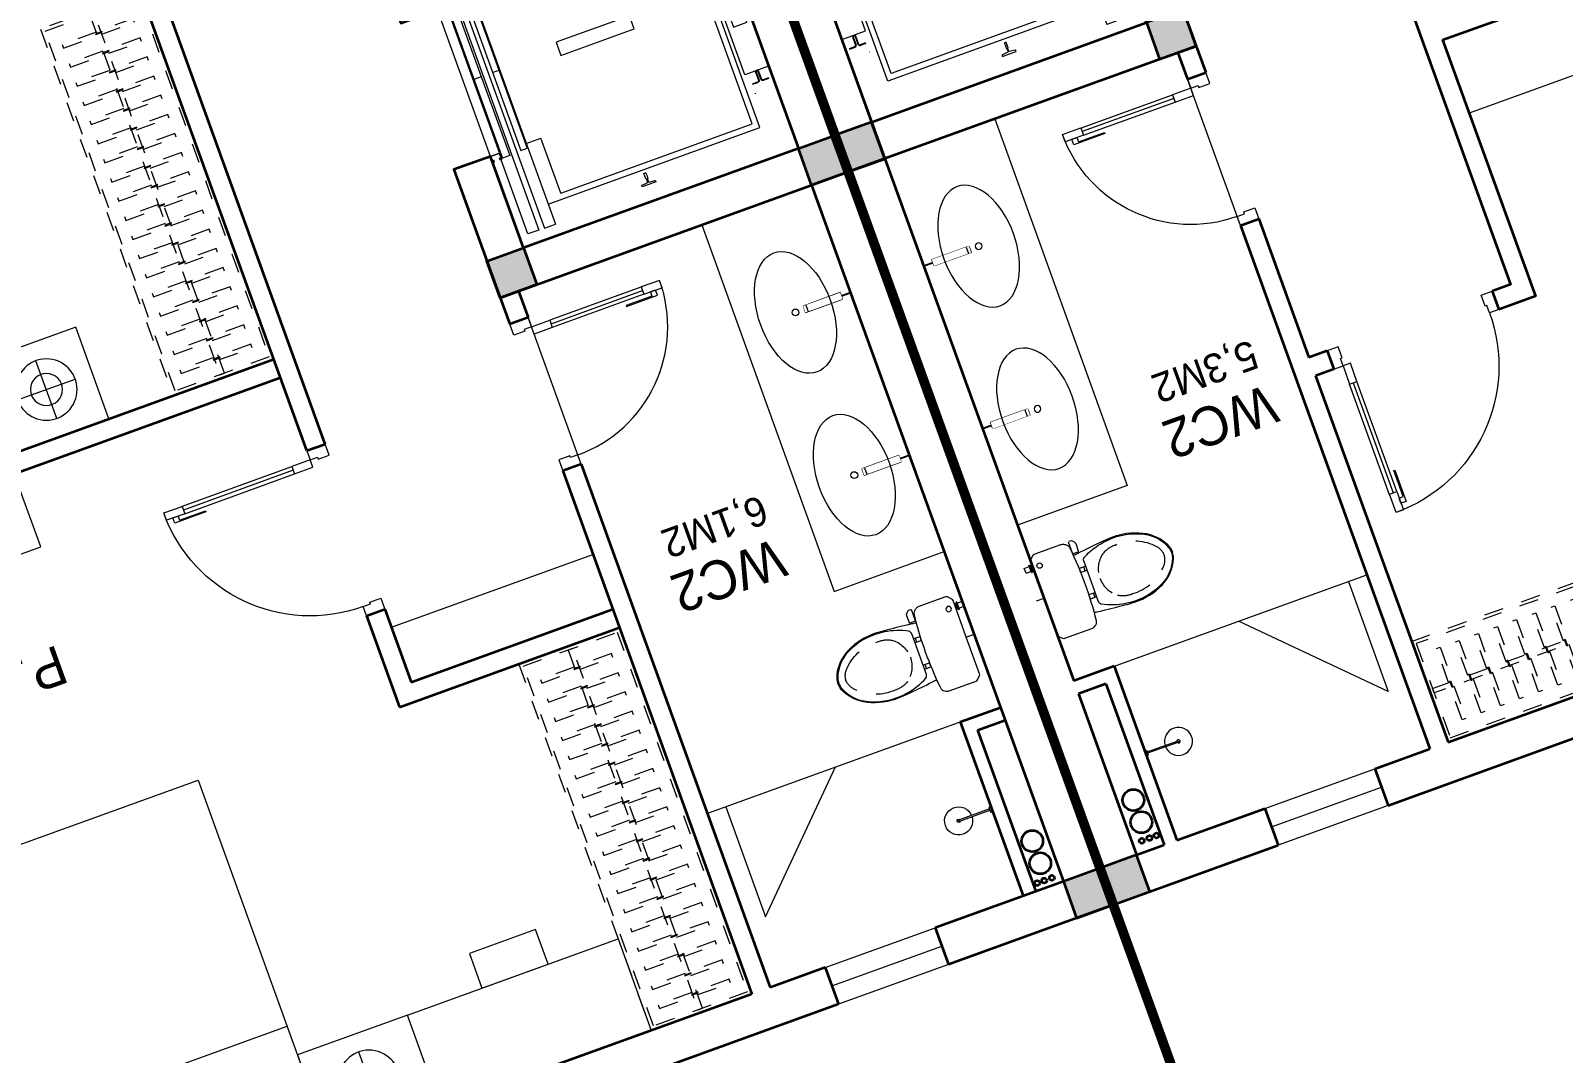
# Model space of a CAD drawing. Header units: metres. Extents: x 568332 to 569219, y 2065964 to 2066430.
# Drawn here: x 568562.08 to 568569.95, y 2066403.58 to 2066408.83 of the extents above; entities that cross this region are included whole.
import ezdxf

# ---------------------------------------------------------------- set-up
doc = ezdxf.new("R2010")
doc.units = ezdxf.units.M
for name, pattern in [('$AUDIT_BAD_LTYPE2', [0]), ('HIDDEN', [0.375, 0.25, -0.125]), ('X-5M-G-MB PHONGNGU$0$HIDDEN2', [0.1875, 0.125, -0.0625]), ('xref-thap C (mb tang 32-2)$0$HIDDEN', [0.375, 0.25, -0.125])]:
    doc.linetypes.add(name, pattern=pattern)
doc.layers.get('0').update_dxf_attribs({"linetype": 'CONTINUOUS'})
doc.layers.get('DEFPOINTS').update_dxf_attribs({"linetype": 'CONTINUOUS'})
for name, color, linetype, lineweight in [('-CONCRETE', 1, 'CONTINUOUS', 35), ('-DOOR', 137, 'CONTINUOUS', 9), ('-FURNITURE', 46, 'CONTINUOUS', 9), ('-HATCH', 8, 'CONTINUOUS', 5), ('-LINE1', 7, 'CONTINUOUS', 18), ('-LINE2', 252, 'CONTINUOUS', 9), ('-TEXT', 7, 'CONTINUOUS', 15), ('-WALL', 4, 'CONTINUOUS', 35), ('TEXT25', 2, 'CONTINUOUS', 13)]:
    doc.layers.add(name, color=color, linetype=linetype, lineweight=lineweight)
doc.layers.add('-RANH GIOI LO DAT', color=12, linetype='CONTINUOUS')
doc.styles.add('SVN_AVO_thuong', font='')
doc.styles.add('T1', font='', dxfattribs={"height": 200})
doc.styles.add('vnavanth', font='', dxfattribs={"width": 0.8})
doc.styles.get('SVN_AVO_thuong').set_extended_font_data('SVN-Avo')
doc.styles.get('T1').set_extended_font_data('VNgeometric Light')
doc.styles.get('vnavanth').set_extended_font_data('.VnAvantH')

# ---------------------------------------------------------------- blocks, each defined once
blk = doc.blocks.new('G1600')
for p, q in [((137477.1, -212827.2), (139077.1, -212827.2)), ((137227.7, -213391.7), (137227.7, -213076.9)), ((139326.5, -213391.7), (139326.5, -213076.9)), ((137385.1, -213234.3), (137070.3, -213234.3)), ((139169, -213234.3), (139483.9, -213234.3))]:
    blk.add_line(p, q)
blk.add_lwpolyline([(137477.1, -213484.2), (137477.1, -211484.2), (139077.1, -211484.2), (139077.1, -213484.2), (137477.1, -213484.2)])
for points in [[(136977.1, -213484.2), (136977.1, -212984.4), (137477.1, -212984.4), (137477.1, -213484.2)], [(139577.1, -213484.2), (139577.1, -212984.4), (139077.1, -212984.4), (139077.1, -213484.2)], [(137617.1, -213375.2), (137617.1, -212998.7), (138234.6, -212998.7), (138234.6, -213375.2)], [(138937.1, -213375.2), (138937.1, -212998.7), (138319.6, -212998.7), (138319.6, -213375.2)]]:
    blk.add_lwpolyline(points, close=True)
for centre, radius in [((137227.7, -213234.3), 157.4), ((139326.5, -213234.3), 157.4), ((137227.7, -213234.3), 82.4), ((139326.5, -213234.3), 82.4)]:
    blk.add_circle(centre, radius)
blk = doc.blocks.new('*U232')
at = {"linetype": 'X-5M-G-MB PHONGNGU$0$HIDDEN2'}
for points in [[(0, 600), (0, 0), (2181.8, 0), (2181.8, 600)], [(2161.8, 580), (2161.8, 20), (20, 20), (20, 580)], [(2161.8, 286.7), (2161.8, 313.1), (20, 313.1), (20, 286.7)], [(113.8, 319.2), (109.4, 319.2), (109.4, 280.4), (113.8, 280.4)], [(227.8, 319.2), (223.4, 319.2), (223.4, 280.4), (227.8, 280.4)], [(341.8, 319.2), (337.4, 319.2), (337.4, 280.4), (341.8, 280.4)], [(455.8, 319.2), (451.4, 319.2), (451.4, 280.4), (455.8, 280.4)], [(569.8, 319.2), (565.4, 319.2), (565.4, 280.4), (569.8, 280.4)], [(683.8, 319.2), (679.4, 319.2), (679.4, 280.4), (683.8, 280.4)], [(797.8, 319.2), (793.4, 319.2), (793.4, 280.4), (797.8, 280.4)], [(911.8, 319.2), (907.4, 319.2), (907.4, 280.4), (911.8, 280.4)], [(1025.8, 319.2), (1021.4, 319.2), (1021.4, 280.4), (1025.8, 280.4)], [(1139.8, 319.2), (1135.4, 319.2), (1135.4, 280.4), (1139.8, 280.4)], [(1253.8, 319.2), (1249.4, 319.2), (1249.4, 280.4), (1253.8, 280.4)], [(1367.8, 319.2), (1363.4, 319.2), (1363.4, 280.4), (1367.8, 280.4)], [(1481.8, 319.2), (1477.4, 319.2), (1477.4, 280.4), (1481.8, 280.4)], [(1595.8, 319.2), (1591.4, 319.2), (1591.4, 280.4), (1595.8, 280.4)], [(1709.8, 319.2), (1705.4, 319.2), (1705.4, 280.4), (1709.8, 280.4)], [(1823.8, 319.2), (1819.4, 319.2), (1819.4, 280.4), (1823.8, 280.4)], [(1937.8, 319.2), (1933.4, 319.2), (1933.4, 280.4), (1937.8, 280.4)], [(2051.8, 319.2), (2047.4, 319.2), (2047.4, 280.4), (2051.8, 280.4)]]:
    blk.add_lwpolyline(points, close=True, dxfattribs=at)
for points in [[(122.2, 313.1), (122.2, 515.2), (100.2, 515.2), (100.2, 313.1)], [(236.2, 313.1), (236.2, 515.2), (214.2, 515.2), (214.2, 313.1)], [(350.2, 313.1), (350.2, 515.2), (328.2, 515.2), (328.2, 313.1)], [(464.2, 313.1), (464.2, 515.2), (442.2, 515.2), (442.2, 313.1)], [(578.2, 313.1), (578.2, 515.2), (556.2, 515.2), (556.2, 313.1)], [(692.2, 313.1), (692.2, 515.2), (670.2, 515.2), (670.2, 313.1)], [(806.2, 313.1), (806.2, 515.2), (784.2, 515.2), (784.2, 313.1)], [(920.2, 313.1), (920.2, 515.2), (898.2, 515.2), (898.2, 313.1)], [(1034.2, 313.1), (1034.2, 515.2), (1012.2, 515.2), (1012.2, 313.1)], [(1148.2, 313.1), (1148.2, 515.2), (1126.2, 515.2), (1126.2, 313.1)], [(1262.2, 313.1), (1262.2, 515.2), (1240.2, 515.2), (1240.2, 313.1)], [(1376.2, 313.1), (1376.2, 515.2), (1354.2, 515.2), (1354.2, 313.1)], [(1490.2, 313.1), (1490.2, 515.2), (1468.2, 515.2), (1468.2, 313.1)], [(1604.2, 313.1), (1604.2, 515.2), (1582.2, 515.2), (1582.2, 313.1)], [(1718.2, 313.1), (1718.2, 515.2), (1696.2, 515.2), (1696.2, 313.1)], [(1832.2, 313.1), (1832.2, 515.2), (1810.2, 515.2), (1810.2, 313.1)], [(1946.2, 313.1), (1946.2, 515.2), (1924.2, 515.2), (1924.2, 313.1)], [(2060.2, 313.1), (2060.2, 515.2), (2038.2, 515.2), (2038.2, 313.1)], [(100.2, 286.7), (100.2, 92.1), (122.2, 92.1), (122.2, 286.7)], [(214.2, 286.7), (214.2, 92.1), (236.2, 92.1), (236.2, 286.7)], [(328.2, 286.7), (328.2, 92.1), (350.2, 92.1), (350.2, 286.7)], [(442.2, 286.7), (442.2, 92.1), (464.2, 92.1), (464.2, 286.7)], [(556.2, 286.7), (556.2, 92.1), (578.2, 92.1), (578.2, 286.7)], [(670.2, 286.7), (670.2, 92.1), (692.2, 92.1), (692.2, 286.7)], [(784.2, 286.7), (784.2, 92.1), (806.2, 92.1), (806.2, 286.7)], [(898.2, 286.7), (898.2, 92.1), (920.2, 92.1), (920.2, 286.7)], [(1012.2, 286.7), (1012.2, 92.1), (1034.2, 92.1), (1034.2, 286.7)], [(1126.2, 286.7), (1126.2, 92.1), (1148.2, 92.1), (1148.2, 286.7)], [(1240.2, 286.7), (1240.2, 92.1), (1262.2, 92.1), (1262.2, 286.7)], [(1354.2, 286.7), (1354.2, 92.1), (1376.2, 92.1), (1376.2, 286.7)], [(1468.2, 286.7), (1468.2, 92.1), (1490.2, 92.1), (1490.2, 286.7)], [(1582.2, 286.7), (1582.2, 92.1), (1604.2, 92.1), (1604.2, 286.7)], [(1696.2, 286.7), (1696.2, 92.1), (1718.2, 92.1), (1718.2, 286.7)], [(1810.2, 286.7), (1810.2, 92.1), (1832.2, 92.1), (1832.2, 286.7)], [(1924.2, 286.7), (1924.2, 92.1), (1946.2, 92.1), (1946.2, 286.7)], [(2038.2, 286.7), (2038.2, 92.1), (2060.2, 92.1), (2060.2, 286.7)]]:
    blk.add_lwpolyline(points, dxfattribs=at)
blk = doc.blocks.new('A$C8a974c9c')
for p, q in [((1750.1, 2957.4), (1750.1, 2642.6)), ((1592.7, 2800), (1907.5, 2800)), ((1343, 2500), (1343, 700)), ((1750.1, 242.6), (1750.1, 557.4)), ((1592.7, 400), (1907.5, 400))]:
    blk.add_line(p, q)
for points in [[(2000, 3100), (1500.2, 3100), (1500.2, 2500), (2000, 2500)], [(1891, 2360), (1514.5, 2360), (1514.5, 1642.5), (1891, 1642.5)], [(1891, 840), (1514.5, 840), (1514.5, 1557.5), (1891, 1557.5)], [(2000, 100), (1500.2, 100), (1500.2, 700), (2000, 700)]]:
    blk.add_lwpolyline(points, close=True)
blk.add_lwpolyline([(2000, 2500), (0, 2500), (0, 700), (2000, 700), (2000, 2500)])
for centre, radius in [((1750.1, 2800), 157.4), ((1750.1, 2800), 82.4), ((1750.1, 400), 157.4), ((1750.1, 400), 82.4)]:
    blk.add_circle(centre, radius)
blk = doc.blocks.new('A$C18091ED7')
for p, q in [((0, -42.1), (0, 0)), ((146.1, -26.6), (179.2, -26.6)), ((146.1, -26.6), (146.1, -30.2)), ((146.1, -30.2), (165.8, -30.2)), ((153.1, -36.8), (146.1, -30.2)), ((152.3, 0), (152.3, -26.6)), ((152.3, 0), (179.2, 0)), ((153.1, -36.8), (165.8, -36.8)), ((153.1, -39.7), (153.1, -36.8)), ((153.1, -39.7), (178.4, -39.7)), ((153.1, -39.7), (178.4, -39.7)), ((153.1, -39.7), (153.1, -42.1)), ((185.4, -30.2), (165.8, -30.2)), ((178.4, -36.8), (165.8, -36.8)), ((185.4, -30.2), (178.4, -36.8)), ((178.4, -36.8), (178.4, -39.7)), ((178.4, -39.7), (178.4, -42.1)), ((179.2, 0), (179.2, -26.6)), ((179.2, -26.6), (185.4, -26.6)), ((185.4, -26.6), (185.4, -30.2)), ((-83.3, -267.4), (-83.3, -300)), ((-83.3, -278.5), (-83.3, -287.6)), ((-60.9, -290), (-83.3, -290)), ((-62.9, -265.4), (-81.3, -265.4)), ((-60.9, -267.4), (-60.9, -300)), ((60.9, -267.4), (60.9, -300)), ((60.9, -290), (83.3, -290)), ((62.9, -265.4), (81.3, -265.4)), ((83.3, -267.4), (83.3, -300)), ((83.3, -278.5), (83.3, -287.6)), ((165.4, -262), (165.4, -289.7)), ((167.9, -259.5), (228.1, -259.5)), ((167.9, -292.2), (206.7, -292.2)), ((230.6, -274.3), (230.6, -262))]:
    blk.add_line(p, q)
for points in [[(230, -218.5, -0.137407), (225.5, -234.6), (221.8, -240.7, -0.236081), (198.3, -255.5, -0.051961), (-198.3, -255.5, -0.236081), (-221.8, -240.7), (-225.5, -234.6, -0.137407), (-230, -218.5), (-230, -72, -0.198912), (-226.4, -63.2), (-208.9, -45.8, -0.198912), (-200.1, -42.1), (0, -42.1), (200.1, -42.1, -0.198912), (208.9, -45.8), (226.4, -63.2, -0.198912), (230, -72)], [(144.1, -619, -0.212405), (26.3, -734.5, -0.027685), (-0.6, -738.6, -0.022279), (-26.3, -734.5, -0.212405), (-144.1, -619, -0.142796), (-167.2, -428, -0.093005), (-127.9, -309.1, -0.256439), (-111.2, -300), (0, -300), (111.2, -300, -0.256439), (127.9, -309.1, -0.093005), (167.2, -428, -0.142796)]]:
    blk.add_lwpolyline(points, format="xyb", close=True)
at = {"linetype": 'xref-thap C (mb tang 32-2)$0$HIDDEN', "ltscale": 100}
blk.add_lwpolyline([(61, -669, -0.199031), (0, -698.8, -0.199031), (-61, -669, -0.218924), (-131.9, -478.3, -0.153791), (-112.5, -404, -0.236701), (0, -347.6, -0.236701), (112.5, -404, -0.153791), (131.9, -478.3, -0.218924)], format="xyb", close=True, dxfattribs=at)
blk.add_circle((165.8, -78.4), 13.9)
for centre, radius, start, end in [((-81.3, -267.4), 1.98, 90, 180), ((-62.9, -267.4), 1.98, 0, 90), ((62.9, -267.4), 1.98, 90, 180), ((81.3, -267.4), 1.98, 0, 90), ((167.9, -262), 2.47, 90, 180), ((167.9, -289.7), 2.47, 180, 270), ((206.7, -276.7), 15.5, 270, 306.46585), ((168.4, -224.8), 80.1, 306.46585, 320.31229), ((228.1, -274.3), 2.47, 320.31229, 0)]:
    blk.add_arc(centre, radius, start, end)
for points in [[(-155.6, -259.5), (-156.6, -267.3), (-164.3, -328.4), (-169.2, -385.1), (-183.7, -527.8), (-135.6, -679.1), (-50.3, -735.2), (-19.7, -741.1), (0, -743.7)], [(155.6, -259.5), (156.6, -267.3), (164.3, -328.4), (169.2, -385.1), (183.7, -527.8), (135.6, -679.1), (50.3, -735.2), (19.7, -741.1), (0, -743.7)]]:
    blk.add_open_spline(points, degree=3, knots=[130.613938, 130.613938, 130.613938, 130.613938, 152.852109, 311.129351, 417.703951, 561.383393, 697.692632, 710.812262, 710.812262, 710.812262, 710.812262])
blk = doc.blocks.new('shower')
for points in [[(180919.3, -32316.5), (180912.3, -32316.5), (180912.3, -32146.6), (180919.3, -32146.6)], [(180929.4, -32326.6), (180902.3, -32326.6), (180902.3, -32316.5), (180929.4, -32316.5)]]:
    blk.add_lwpolyline(points, close=True)
for radius, start, end in [(72, 272.79067, 267.20933), (8.35, 294.83554, 245.16446)]:
    blk.add_arc((180915.8, -32146.6), radius, start, end)
blk = doc.blocks.new('*U168')
at = {"linetype": 'X-5M-G-MB PHONGNGU$0$HIDDEN2'}
for points in [[(0, 600), (0, 0), (2181.8, 0), (2181.8, 600)], [(2161.8, 580), (2161.8, 20), (20, 20), (20, 580)], [(2161.8, 286.7), (2161.8, 313.1), (20, 313.1), (20, 286.7)], [(113.8, 319.2), (109.4, 319.2), (109.4, 280.4), (113.8, 280.4)], [(227.8, 319.2), (223.4, 319.2), (223.4, 280.4), (227.8, 280.4)], [(341.8, 319.2), (337.4, 319.2), (337.4, 280.4), (341.8, 280.4)], [(455.8, 319.2), (451.4, 319.2), (451.4, 280.4), (455.8, 280.4)], [(569.8, 319.2), (565.4, 319.2), (565.4, 280.4), (569.8, 280.4)], [(683.8, 319.2), (679.4, 319.2), (679.4, 280.4), (683.8, 280.4)], [(797.8, 319.2), (793.4, 319.2), (793.4, 280.4), (797.8, 280.4)], [(911.8, 319.2), (907.4, 319.2), (907.4, 280.4), (911.8, 280.4)], [(1025.8, 319.2), (1021.4, 319.2), (1021.4, 280.4), (1025.8, 280.4)], [(1139.8, 319.2), (1135.4, 319.2), (1135.4, 280.4), (1139.8, 280.4)], [(1253.8, 319.2), (1249.4, 319.2), (1249.4, 280.4), (1253.8, 280.4)], [(1367.8, 319.2), (1363.4, 319.2), (1363.4, 280.4), (1367.8, 280.4)], [(1481.8, 319.2), (1477.4, 319.2), (1477.4, 280.4), (1481.8, 280.4)], [(1595.8, 319.2), (1591.4, 319.2), (1591.4, 280.4), (1595.8, 280.4)], [(1709.8, 319.2), (1705.4, 319.2), (1705.4, 280.4), (1709.8, 280.4)], [(1823.8, 319.2), (1819.4, 319.2), (1819.4, 280.4), (1823.8, 280.4)], [(1937.8, 319.2), (1933.4, 319.2), (1933.4, 280.4), (1937.8, 280.4)], [(2051.8, 319.2), (2047.4, 319.2), (2047.4, 280.4), (2051.8, 280.4)]]:
    blk.add_lwpolyline(points, close=True, dxfattribs=at)
for points in [[(122.2, 313.1), (122.2, 515.2), (100.2, 515.2), (100.2, 313.1)], [(236.2, 313.1), (236.2, 515.2), (214.2, 515.2), (214.2, 313.1)], [(350.2, 313.1), (350.2, 515.2), (328.2, 515.2), (328.2, 313.1)], [(464.2, 313.1), (464.2, 515.2), (442.2, 515.2), (442.2, 313.1)], [(578.2, 313.1), (578.2, 515.2), (556.2, 515.2), (556.2, 313.1)], [(692.2, 313.1), (692.2, 515.2), (670.2, 515.2), (670.2, 313.1)], [(806.2, 313.1), (806.2, 515.2), (784.2, 515.2), (784.2, 313.1)], [(920.2, 313.1), (920.2, 515.2), (898.2, 515.2), (898.2, 313.1)], [(1034.2, 313.1), (1034.2, 515.2), (1012.2, 515.2), (1012.2, 313.1)], [(1148.2, 313.1), (1148.2, 515.2), (1126.2, 515.2), (1126.2, 313.1)], [(1262.2, 313.1), (1262.2, 515.2), (1240.2, 515.2), (1240.2, 313.1)], [(1376.2, 313.1), (1376.2, 515.2), (1354.2, 515.2), (1354.2, 313.1)], [(1490.2, 313.1), (1490.2, 515.2), (1468.2, 515.2), (1468.2, 313.1)], [(1604.2, 313.1), (1604.2, 515.2), (1582.2, 515.2), (1582.2, 313.1)], [(1718.2, 313.1), (1718.2, 515.2), (1696.2, 515.2), (1696.2, 313.1)], [(1832.2, 313.1), (1832.2, 515.2), (1810.2, 515.2), (1810.2, 313.1)], [(1946.2, 313.1), (1946.2, 515.2), (1924.2, 515.2), (1924.2, 313.1)], [(2060.2, 313.1), (2060.2, 515.2), (2038.2, 515.2), (2038.2, 313.1)], [(100.2, 286.7), (100.2, 92.1), (122.2, 92.1), (122.2, 286.7)], [(214.2, 286.7), (214.2, 92.1), (236.2, 92.1), (236.2, 286.7)], [(328.2, 286.7), (328.2, 92.1), (350.2, 92.1), (350.2, 286.7)], [(442.2, 286.7), (442.2, 92.1), (464.2, 92.1), (464.2, 286.7)], [(556.2, 286.7), (556.2, 92.1), (578.2, 92.1), (578.2, 286.7)], [(670.2, 286.7), (670.2, 92.1), (692.2, 92.1), (692.2, 286.7)], [(784.2, 286.7), (784.2, 92.1), (806.2, 92.1), (806.2, 286.7)], [(898.2, 286.7), (898.2, 92.1), (920.2, 92.1), (920.2, 286.7)], [(1012.2, 286.7), (1012.2, 92.1), (1034.2, 92.1), (1034.2, 286.7)], [(1126.2, 286.7), (1126.2, 92.1), (1148.2, 92.1), (1148.2, 286.7)], [(1240.2, 286.7), (1240.2, 92.1), (1262.2, 92.1), (1262.2, 286.7)], [(1354.2, 286.7), (1354.2, 92.1), (1376.2, 92.1), (1376.2, 286.7)], [(1468.2, 286.7), (1468.2, 92.1), (1490.2, 92.1), (1490.2, 286.7)], [(1582.2, 286.7), (1582.2, 92.1), (1604.2, 92.1), (1604.2, 286.7)], [(1696.2, 286.7), (1696.2, 92.1), (1718.2, 92.1), (1718.2, 286.7)], [(1810.2, 286.7), (1810.2, 92.1), (1832.2, 92.1), (1832.2, 286.7)], [(1924.2, 286.7), (1924.2, 92.1), (1946.2, 92.1), (1946.2, 286.7)], [(2038.2, 286.7), (2038.2, 92.1), (2060.2, 92.1), (2060.2, 286.7)]]:
    blk.add_lwpolyline(points, dxfattribs=at)
blk = doc.blocks.new('Sink_Cicle')
blk.add_lwpolyline([(17.5, -50), (-17.5, -50), (-17.5, -252.3), (17.5, -252.3)], close=True)
blk.add_circle((0, -300), 17.5)
at = {"layer": 'DEFPOINTS'}
blk.add_line((0, -100), (0, 0), dxfattribs=at)
blk.add_wipeout([(17.5, -50), (-17.5, -50), (-17.5, -252.3), (17.5, -252.3)])
at = {"layer": '-FURNITURE', "linetype": 'Continuous'}
blk.add_ellipse((0, -300), major_axis=(-325, 0), ratio=0.584615, dxfattribs=at)
blk.add_line((-17.5, -237.3), (17.5, -237.3))
blk = doc.blocks.new('X-5M-DH-2-CORE$0$A$C75E80C28')
at = {"layer": '-LINE2', "linetype": 'Continuous', "ltscale": 2}
for p, q in [((-510, -21.5), (-510, -50.6)), ((-506.8, -21.5), (-510, -21.5)), ((-506.8, -21.5), (-506.8, -50.6)), ((-456.2, -56.8), (-500.6, -56.8)), ((-456.2, -60), (-500.6, -60)), ((-456.2, -70), (-500.6, -70)), ((-456.2, -73.2), (-500.6, -73.2)), ((-453.2, -63), (-453.2, -67)), ((-450, -63), (-450, -67)), ((450, -63), (450, -67)), ((453.2, -63), (453.2, -67)), ((456.2, -56.8), (500.6, -56.8)), ((456.2, -60), (500.6, -60)), ((456.2, -70), (500.6, -70)), ((456.2, -73.2), (500.6, -73.2)), ((506.8, -21.5), (510, -21.5)), ((506.8, -21.5), (506.8, -50.6)), ((510, -21.5), (510, -50.6)), ((-731, -149), (731, -149)), ((-731, -1305), (-731, -149)), ((-556.8, -112.5), (-560, -112.5)), ((-510, -108.5), (-510, -79.4)), ((-506.8, -108.5), (-506.8, -79.4)), ((456.8, -112.5), (460, -112.5)), ((506.8, -108.5), (506.8, -79.4)), ((510, -108.5), (510, -79.4)), ((731, -1305), (731, -149)), ((-700, -179), (700, -179)), ((-700, -1225), (-700, -179)), ((700, -1225), (700, -179)), ((-700, -1225), (-400, -1225)), ((-400, -1305), (-400, -1225)), ((700, -1225), (400, -1225)), ((400, -1305), (400, -1225)), ((840, -1305), (-840, -1305)), ((-840, -1365), (-840, -1305)), ((425, -1309), (-425, -1309)), ((-425, -1343), (-425, -1309)), ((0, -1309), (0, -1343)), ((425, -1343), (425, -1309)), ((840, -1365), (840, -1305)), ((840, -1365), (-840, -1365)), ((840, -1395), (-840, -1395)), ((-840, -1395), (-840, -1455)), ((430, -1406), (-430, -1406)), ((-430, -1406), (-430, -1446)), ((425, -1343), (-425, -1343)), ((0, -1406), (0, -1446)), ((430, -1406), (430, -1446)), ((840, -1395), (840, -1455)), ((-840, -1455), (-435, -1455)), ((-435, -1450), (-435, -1460)), ((-435, -1450), (-400, -1450)), ((-435, -1460), (-425, -1460)), ((-435, -1490), (-435, -1500)), ((-435, -1490), (-425, -1490)), ((-433.4, -1451.6), (-433.4, -1458.4)), ((-433.4, -1451.6), (-401.6, -1451.6)), ((-433.4, -1458.4), (-425, -1458.4)), ((-433.4, -1491.6), (-433.4, -1498.4)), ((-433.4, -1491.6), (-425, -1491.6)), ((430, -1446), (-430, -1446)), ((-425, -1458.4), (-425, -1460)), ((-425, -1490), (-425, -1491.6)), ((-401.6, -1451.6), (-401.6, -1498.4)), ((400, -1450), (-400, -1450)), ((-400, -1450), (-400, -1500)), ((400, -1450), (400, -1500)), ((435, -1450), (400, -1450)), ((401.6, -1451.6), (401.6, -1498.4)), ((433.4, -1451.6), (401.6, -1451.6)), ((433.4, -1458.4), (425, -1458.4)), ((425, -1458.4), (425, -1460)), ((435, -1460), (425, -1460)), ((425, -1490), (425, -1491.6)), ((435, -1490), (425, -1490)), ((433.4, -1491.6), (425, -1491.6)), ((433.4, -1451.6), (433.4, -1458.4)), ((433.4, -1491.6), (433.4, -1498.4)), ((435, -1450), (435, -1460)), ((840, -1455), (435, -1455)), ((435, -1490), (435, -1500)), ((-435, -1500), (-400, -1500)), ((-433.4, -1498.4), (-401.6, -1498.4)), ((435, -1500), (400, -1500)), ((433.4, -1498.4), (401.6, -1498.4))]:
    blk.add_line(p, q, dxfattribs=at)
for points in [[(-450, 0), (-450, -130), (450, -130), (450, 0)], [(-200, -29), (200, -29), (200, -101), (-200, -101)], [(-36, -584), (36, -584), (36, -984), (-36, -984)]]:
    blk.add_lwpolyline(points, close=True, dxfattribs=at)
for points in [[(-780, -789), (-751, -789, 0.414214), (-750, -788), (-750, -784), (-750, -780, 0.414214), (-751, -779), (-780, -779, -0.256978), (-784.1, -781.9), (-797.9, -781.9, -0.414214), (-800.9, -778.9), (-804, -749.5, 0.414214), (-807, -746.5), (-812, -746.5), (-812, -784), (-812, -821.5), (-807, -821.5, 0.414214), (-804, -818.5), (-800.9, -789.1, -0.414214), (-797.9, -786.1), (-784.1, -786.1, -0.256978), (-780, -789)], [(780, -789), (751, -789, -0.414214), (750, -788), (750, -784), (750, -780, -0.414214), (751, -779), (780, -779, 0.256978), (784.1, -781.9), (797.9, -781.9, 0.414214), (800.9, -778.9), (804, -749.5, -0.414214), (807, -746.5), (812, -746.5), (812, -784), (812, -821.5), (807, -821.5, -0.414214), (804, -818.5), (800.9, -789.1, 0.414214), (797.9, -786.1), (784.1, -786.1, 0.256978), (780, -789)]]:
    blk.add_lwpolyline(points, format="xyb", dxfattribs=at)
for centre, radius, start, end in [((-500.6, -50.6), 9.4, 180, 270), ((-500.6, -79.4), 9.4, 90, 180), ((-500.6, -50.6), 6.2, 180, 270), ((-500.6, -79.4), 6.2, 90, 180), ((-456.2, -63), 6.2, 0, 90), ((-456.2, -63), 3, 0, 90), ((-456.2, -67), 6.2, 270, 0), ((-456.2, -67), 3, 270, 0), ((456.2, -63), 6.2, 90, 180), ((456.2, -67), 6.2, 180, 270), ((456.2, -63), 3, 90, 180), ((456.2, -67), 3, 180, 270), ((500.6, -50.6), 6.2, 270, 0), ((500.6, -50.6), 9.4, 270, 0), ((500.6, -79.4), 9.4, 0, 90), ((500.6, -79.4), 6.2, 0, 90)]:
    blk.add_arc(centre, radius, start, end, dxfattribs=at)
blk = doc.blocks.new('A$C5C575821')
at = {"layer": '-CONCRETE'}
h = blk.add_hatch(color=256, dxfattribs=at)
h.dxf.hatch_style = 1
h.paths.add_polyline_path([(0, 200), (0, 0), (200, 0), (200, 200)])
blk.add_lwpolyline([(0, 0), (200, 0), (200, 200), (0, 200)], close=True, dxfattribs=at)
blk = doc.blocks.new('A$C3F71457E')
at = {"layer": '-CONCRETE'}
blk.add_lwpolyline([(0, -100), (0, 400), (-1500, 400), (-1500, -1400), (0, -1400), (0, -900), (200, -900), (200, -1600), (-1700, -1600), (-1700, 600), (200, 600), (200, -100), (0, -100)], dxfattribs=at)
at = {"layer": '-LINE1'}
blk.add_line((0, -900), (0, -100), dxfattribs=at)
at = {"layer": '-WALL'}
for p in [(-1700, 400), (0, 400), (-1700, -1600), (0, -1600)]:
    blk.add_blockref('A$C5C575821', p, dxfattribs=at)
at = {"color": 2, "rotation": 90}
blk.add_blockref('X-5M-DH-2-CORE$0$A$C75E80C28', (-1500, -500), dxfattribs=at)
blk = doc.blocks.new('*U18')
at = {"linetype": '$AUDIT_BAD_LTYPE2'}
for p, q in [((70, 100), (70, 600)), ((90, 600), (90, 100))]:
    blk.add_line(p, q, dxfattribs=at)
for points in [[(50, 600), (90, 600), (90, 700), (50, 700), (50, 600)], [(50, 602.9), (50, 100)], [(50, 100), (90, 100), (90, 0), (50, 0), (50, 100)]]:
    blk.add_lwpolyline(points)
for points in [[(118.3, 494.5), (118.3, 664.1), (90, 664.1), (90, 635.9), (112.6, 635.9), (112.6, 494.5)], [(0, 0), (50, 0), (50, -40), (60, -40), (60, -100), (0, -100)], [(800, 0), (750, 0), (750, -40), (740, -40), (740, -100), (800, -100)]]:
    blk.add_lwpolyline(points, close=True)
at = {"linetype": '$AUDIT_BAD_LTYPE2', "ltscale": 0.3}
blk.add_arc((50, 0), 700, 0, 90, dxfattribs=at)
blk = doc.blocks.new('*U149')
at = {"linetype": '$AUDIT_BAD_LTYPE2'}
for p, q in [((70, 100), (70, 700)), ((90, 700), (90, 100))]:
    blk.add_line(p, q, dxfattribs=at)
for points in [[(50, 700), (90, 700), (90, 800), (50, 800), (50, 700)], [(50, 702.9), (50, 100)], [(50, 100), (90, 100), (90, 0), (50, 0), (50, 100)]]:
    blk.add_lwpolyline(points)
for points in [[(118.3, 594.5), (118.3, 764.1), (90, 764.1), (90, 735.9), (112.6, 735.9), (112.6, 594.5)], [(0, 0), (50, 0), (50, -40), (60, -40), (60, -100), (0, -100)], [(900, 0), (850, 0), (850, -40), (840, -40), (840, -100), (900, -100)]]:
    blk.add_lwpolyline(points, close=True)
at = {"linetype": '$AUDIT_BAD_LTYPE2', "ltscale": 0.3}
blk.add_arc((50, 0), 800, 0, 90, dxfattribs=at)
blk = doc.blocks.new('M13-T3')
at = {"layer": '-CONCRETE'}
for centre, radius in [((194199, -553360.8, 0), 13), ((194240.7, -553360.8, 0), 13), ((194279, -553360.8, 0), 13), ((194229.8, -553451.3, 0), 55), ((194229.8, -553572.2, 0), 55)]:
    blk.add_circle(centre, radius, dxfattribs=at)
at = {"layer": '-DOOR'}
blk.add_lwpolyline([(194849.9, -553123.4), (195449.9, -553123.4), (195449.9, -553323.4), (194849.9, -553323.4)], close=True, dxfattribs=at)
blk.add_lwpolyline([(195449.9, -553223.4), (194849.9, -553223.4)], dxfattribs=at)
at = {"layer": '-FURNITURE'}
for p, q in [((194149.9, -554273.4), (195749.9, -554273.4)), ((196949.9, -555723.4), (195849.9, -555723.4))]:
    blk.add_line(p, q, dxfattribs=at)
for points in [[(196399.9, -553323.4), (197549.9, -553323.4), (197549.9, -553823.2), (196399.9, -553823.2)], [(197143.1, -553823.2), (196782.5, -553823.2), (196782.5, -554013.4), (197143.1, -554013.4)], [(194749.9, -555123.4), (194149.9, -555123.4), (194149.9, -557123.4), (194749.9, -557123.4)], [(200103.1, -556723.4), (198503.1, -556723.4), (198503.1, -557123.4), (200103.1, -557123.4)]]:
    blk.add_lwpolyline(points, close=True, dxfattribs=at)
blk.add_lwpolyline([(195649.9, -554273.4), (195649.9, -553673.4), (195049.9, -554273.4)], dxfattribs=at)
at = {"layer": '-HATCH'}
blk.add_line((195749.9, -556179.6), (195749.9, -556979.6), dxfattribs=at)
at = {"layer": '-RANH GIOI LO DAT', "linetype": 'HIDDEN', "ltscale": 10, "const_width": 50}
blk.add_lwpolyline([(193949.9, -571133.4), (199964.8, -571598.8), (204949.9, -566984.6), (204949.9, -549655.9), (193949.9, -549655.9)], close=True, dxfattribs=at)
at = {"layer": '-WALL'}
for p, q in [((193949.9, -568123.4), (193949.9, -553123.4)), ((193949.9, -553123.4), (194849.9, -553123.4)), ((194849.9, -553323.4), (194849.9, -553123.4)), ((195449.9, -553123.4), (197249.9, -553123.4)), ((195449.9, -553323.4), (195449.9, -553123.4)), ((194149.9, -553323.4), (194849.9, -553323.4)), ((194299.9, -554203.4), (194299.9, -553323.4)), ((194369.9, -554273.4), (194369.9, -553323.4)), ((195449.9, -553323.4), (195749.9, -553323.4)), ((195749.9, -556179.6), (195749.9, -553323.4)), ((195849.9, -553323.4), (197249.9, -553323.4)), ((195849.9, -556179.6), (195849.9, -553323.4)), ((194299.9, -554203.4), (194149.9, -554203.4)), ((194369.9, -554273.4), (194149.9, -554273.4)), ((197049.9, -555323.4), (195849.9, -555323.4)), ((197049.9, -555822.5), (197049.9, -555323.4)), ((196949.9, -555423.4), (195849.9, -555423.4)), ((196949.9, -555822.5), (196949.9, -555423.4)), ((197049.9, -555822.5), (196949.9, -555822.5)), ((195749.9, -556179.6), (195849.9, -556179.6)), ((196949.9, -556723.4), (196949.9, -560279.5)), ((197049.9, -556723.4), (196949.9, -556723.4)), ((197049.9, -556723.4), (197049.9, -560279.5)), ((195749.9, -557123.4), (195749.9, -556979.6)), ((195749.9, -556979.6), (195849.9, -556979.6)), ((195849.9, -557123.4), (195849.9, -556979.6)), ((200749.9, -557123.4), (197049.9, -557123.4)), ((200749.9, -557223.4), (197049.9, -557223.4))]:
    blk.add_line(p, q, dxfattribs=at)
at = {"layer": '-DOOR', "xscale": -1, "rotation": 270}
blk.add_blockref('*U149', (197049.9, -556722.5), dxfattribs=at)
at = {"layer": '-DOOR', "rotation": 90.00000000000001}
blk.add_blockref('*U18', (195749.9, -556979.6), dxfattribs=at)
at = {"layer": '-FURNITURE', "extrusion": (0, 0, -1), "xscale": -0.916666666665974, "yscale": 0.916666666665974, "zscale": -0.916666666665974, "rotation": 90}
for name, p in [('*U168', (-195849.9, -553323.4)), ('*U232', (-197049.9, -557223.4))]:
    blk.add_blockref(name, p, dxfattribs=at)
at = {"layer": '-FURNITURE', "xscale": -1}
for name, p, rotation in [('A$C8a974c9c', (197449.9, -555323.4), 270), ('shower', (226662.9, -734720.2), 269.9893314882561), ('A$C18091ED7', (194149.9, -554672.4), 90), ('G1600', (60972.9, -770707.6), 180)]:
    blk.add_blockref(name, p, dxfattribs=dict(at, rotation=rotation))
at = {"layer": '-WALL'}
blk.add_blockref('A$C5C575821', (193949.9, -553323.4), dxfattribs=at)
at = {"layer": '-WALL', "xscale": -1, "rotation": 180}
blk.add_blockref('A$C3F71457E', (195649.9, -558723.4), dxfattribs=at)
at = {"layer": '-TEXT', "color": 2, "style": 'vnavanth'}
for s, p in [('wc2', (194935.9, -555482.6)), ('p.ngñ 2', (198591.4, -556222.6))]:
    blk.add_text(s, height=199.96, dxfattribs=at).set_placement(p)
at = {"layer": 'TEXT25', "style": 'T1'}
blk.add_text('6,1M2', height=150, rotation=0, dxfattribs=at).set_placement((194935.1, -555718.6))
at = {"layer": '-FURNITURE', "rotation": 89.99999999999999}
for p in [(194149.9, -555649.4), (194149.9, -556537.5)]:
    blk.add_blockref('Sink_Cicle', p, dxfattribs=at)
at = {"layer": '-WALL'}
blk.add_line((194149.9, -557123.4), (194149.9, -553323.4), dxfattribs=at)
blk = doc.blocks.new('*U237')
at = {"linetype": 'X-5M-G-MB PHONGNGU$0$HIDDEN2'}
for points in [[(0, 600), (0, 0), (2290.9, 0), (2290.9, 600)], [(2270.9, 580), (2270.9, 20), (20, 20), (20, 580)], [(2270.9, 286.7), (2270.9, 313.1), (20, 313.1), (20, 286.7)], [(113.8, 319.2), (109.4, 319.2), (109.4, 280.4), (113.8, 280.4)], [(227.8, 319.2), (223.4, 319.2), (223.4, 280.4), (227.8, 280.4)], [(341.8, 319.2), (337.4, 319.2), (337.4, 280.4), (341.8, 280.4)], [(455.8, 319.2), (451.4, 319.2), (451.4, 280.4), (455.8, 280.4)], [(569.8, 319.2), (565.4, 319.2), (565.4, 280.4), (569.8, 280.4)], [(683.8, 319.2), (679.4, 319.2), (679.4, 280.4), (683.8, 280.4)], [(797.8, 319.2), (793.4, 319.2), (793.4, 280.4), (797.8, 280.4)], [(911.8, 319.2), (907.4, 319.2), (907.4, 280.4), (911.8, 280.4)], [(1025.8, 319.2), (1021.4, 319.2), (1021.4, 280.4), (1025.8, 280.4)], [(1139.8, 319.2), (1135.4, 319.2), (1135.4, 280.4), (1139.8, 280.4)], [(1253.8, 319.2), (1249.4, 319.2), (1249.4, 280.4), (1253.8, 280.4)], [(1367.8, 319.2), (1363.4, 319.2), (1363.4, 280.4), (1367.8, 280.4)], [(1481.8, 319.2), (1477.4, 319.2), (1477.4, 280.4), (1481.8, 280.4)], [(1595.8, 319.2), (1591.4, 319.2), (1591.4, 280.4), (1595.8, 280.4)], [(1709.8, 319.2), (1705.4, 319.2), (1705.4, 280.4), (1709.8, 280.4)], [(1823.8, 319.2), (1819.4, 319.2), (1819.4, 280.4), (1823.8, 280.4)], [(1937.8, 319.2), (1933.4, 319.2), (1933.4, 280.4), (1937.8, 280.4)], [(2051.8, 319.2), (2047.4, 319.2), (2047.4, 280.4), (2051.8, 280.4)], [(2165.8, 319.2), (2161.4, 319.2), (2161.4, 280.4), (2165.8, 280.4)]]:
    blk.add_lwpolyline(points, close=True, dxfattribs=at)
for points in [[(122.2, 313.1), (122.2, 515.2), (100.2, 515.2), (100.2, 313.1)], [(236.2, 313.1), (236.2, 515.2), (214.2, 515.2), (214.2, 313.1)], [(350.2, 313.1), (350.2, 515.2), (328.2, 515.2), (328.2, 313.1)], [(464.2, 313.1), (464.2, 515.2), (442.2, 515.2), (442.2, 313.1)], [(578.2, 313.1), (578.2, 515.2), (556.2, 515.2), (556.2, 313.1)], [(692.2, 313.1), (692.2, 515.2), (670.2, 515.2), (670.2, 313.1)], [(806.2, 313.1), (806.2, 515.2), (784.2, 515.2), (784.2, 313.1)], [(920.2, 313.1), (920.2, 515.2), (898.2, 515.2), (898.2, 313.1)], [(1034.2, 313.1), (1034.2, 515.2), (1012.2, 515.2), (1012.2, 313.1)], [(1148.2, 313.1), (1148.2, 515.2), (1126.2, 515.2), (1126.2, 313.1)], [(1262.2, 313.1), (1262.2, 515.2), (1240.2, 515.2), (1240.2, 313.1)], [(1376.2, 313.1), (1376.2, 515.2), (1354.2, 515.2), (1354.2, 313.1)], [(1490.2, 313.1), (1490.2, 515.2), (1468.2, 515.2), (1468.2, 313.1)], [(1604.2, 313.1), (1604.2, 515.2), (1582.2, 515.2), (1582.2, 313.1)], [(1718.2, 313.1), (1718.2, 515.2), (1696.2, 515.2), (1696.2, 313.1)], [(1832.2, 313.1), (1832.2, 515.2), (1810.2, 515.2), (1810.2, 313.1)], [(1946.2, 313.1), (1946.2, 515.2), (1924.2, 515.2), (1924.2, 313.1)], [(2060.2, 313.1), (2060.2, 515.2), (2038.2, 515.2), (2038.2, 313.1)], [(2174.2, 313.1), (2174.2, 515.2), (2152.2, 515.2), (2152.2, 313.1)], [(100.2, 286.7), (100.2, 92.1), (122.2, 92.1), (122.2, 286.7)], [(214.2, 286.7), (214.2, 92.1), (236.2, 92.1), (236.2, 286.7)], [(328.2, 286.7), (328.2, 92.1), (350.2, 92.1), (350.2, 286.7)], [(442.2, 286.7), (442.2, 92.1), (464.2, 92.1), (464.2, 286.7)], [(556.2, 286.7), (556.2, 92.1), (578.2, 92.1), (578.2, 286.7)], [(670.2, 286.7), (670.2, 92.1), (692.2, 92.1), (692.2, 286.7)], [(784.2, 286.7), (784.2, 92.1), (806.2, 92.1), (806.2, 286.7)], [(898.2, 286.7), (898.2, 92.1), (920.2, 92.1), (920.2, 286.7)], [(1012.2, 286.7), (1012.2, 92.1), (1034.2, 92.1), (1034.2, 286.7)], [(1126.2, 286.7), (1126.2, 92.1), (1148.2, 92.1), (1148.2, 286.7)], [(1240.2, 286.7), (1240.2, 92.1), (1262.2, 92.1), (1262.2, 286.7)], [(1354.2, 286.7), (1354.2, 92.1), (1376.2, 92.1), (1376.2, 286.7)], [(1468.2, 286.7), (1468.2, 92.1), (1490.2, 92.1), (1490.2, 286.7)], [(1582.2, 286.7), (1582.2, 92.1), (1604.2, 92.1), (1604.2, 286.7)], [(1696.2, 286.7), (1696.2, 92.1), (1718.2, 92.1), (1718.2, 286.7)], [(1810.2, 286.7), (1810.2, 92.1), (1832.2, 92.1), (1832.2, 286.7)], [(1924.2, 286.7), (1924.2, 92.1), (1946.2, 92.1), (1946.2, 286.7)], [(2038.2, 286.7), (2038.2, 92.1), (2060.2, 92.1), (2060.2, 286.7)], [(2152.2, 286.7), (2152.2, 92.1), (2174.2, 92.1), (2174.2, 286.7)]]:
    blk.add_lwpolyline(points, dxfattribs=at)
blk = doc.blocks.new('M14-T3')
at = {"layer": '-CONCRETE'}
for centre, radius in [((202929.7, -620243.4, 0), 13), ((202968, -620243.4, 0), 13), ((203009.8, -620243.4, 0), 13), ((202978.9, -620333.9, 0), 55), ((202978.9, -620454.7, 0), 55)]:
    blk.add_circle(centre, radius, dxfattribs=at)
at = {"layer": '-DOOR'}
blk.add_lwpolyline([(201758.8, -619984.2), (202358.8, -619984.2), (202358.8, -620184.2), (201758.8, -620184.2)], close=True, dxfattribs=at)
blk.add_lwpolyline([(202358.8, -620084.2), (201758.8, -620084.2)], dxfattribs=at)
at = {"layer": '-FURNITURE'}
blk.add_line((203058.8, -621134.2), (201458.8, -621134.2), dxfattribs=at)
blk.add_lwpolyline([(201558.8, -621134.2), (201558.8, -620534.2), (202158.8, -621134.2)], dxfattribs=at)
for points in [[(202458.8, -621984.2), (203058.8, -621984.2), (203058.8, -623984.2), (202458.8, -623984.2)], [(198658.8, -623184.2), (200158.8, -623184.2), (200158.8, -623584.2), (198658.8, -623584.2)]]:
    blk.add_lwpolyline(points, close=True, dxfattribs=at)
at = {"layer": '-HATCH'}
blk.add_line((201458.8, -623040.4), (201458.8, -623840.4), dxfattribs=at)
at = {"layer": '-RANH GIOI LO DAT', "linetype": 'HIDDEN', "ltscale": 10, "const_width": 50}
blk.add_lwpolyline([(194258.8, -637297.6), (203258.8, -637994.1), (203258.8, -616516.7), (194258.8, -616516.7)], close=True, dxfattribs=at)
at = {"layer": '-WALL', "linetype": 'Continuous', "ltscale": 10}
for p, q in [((201758.8, -619984.2), (196258.8, -619984.2)), ((203258.8, -619984.2), (202358.8, -619984.2)), ((203258.8, -634985.2), (203258.8, -619984.2)), ((201358.8, -620184.2), (196458.8, -620184.2)), ((201758.8, -620184.2), (201458.8, -620184.2)), ((202838.8, -620184.2), (202358.8, -620184.2)), ((203058.8, -620184.2), (202908.8, -620184.2)), ((203058.8, -621064.2), (203058.8, -620184.2)), ((203058.8, -630684), (203058.8, -621134.2))]:
    blk.add_line(p, q, dxfattribs=at)
at = {"layer": '-WALL'}
for p, q in [((201758.8, -620184.2), (201758.8, -619984.2)), ((202358.8, -620184.2), (202358.8, -619984.2)), ((201358.8, -622184.2), (201358.8, -620184.2)), ((201458.8, -623040.4), (201458.8, -620184.2)), ((202838.8, -621134.2), (202838.8, -620184.2)), ((202908.8, -621064.2), (202908.8, -620184.2)), ((202908.8, -621064.2), (203058.8, -621064.2)), ((202838.8, -621134.2), (203058.8, -621134.2)), ((200358.8, -622284.2), (200358.8, -622184.2)), ((201258.8, -622284.2), (201258.8, -622184.2)), ((201358.8, -623040.4), (201358.8, -622284.2)), ((201458.8, -623040.4), (201358.8, -623040.4)), ((200158.8, -623584.2), (196458.8, -623584.2)), ((201358.8, -623984.2), (201358.8, -623840.4)), ((201458.8, -623840.4), (201358.8, -623840.4)), ((201458.8, -623984.2), (201458.8, -623840.4))]:
    blk.add_line(p, q, dxfattribs=at)
for points in [[(200158.8, -623584.2), (200158.8, -622184.2), (200358.8, -622184.2)], [(201258.8, -622184.2), (201358.8, -622184.2)], [(200258.8, -626655.2), (200258.8, -622284.2), (200358.8, -622284.2)], [(201258.8, -622284.2), (201358.8, -622284.2)]]:
    blk.add_lwpolyline(points, dxfattribs=at)
at = {"layer": '-DOOR', "xscale": -1}
blk.add_blockref('*U149', (201258.8, -622184.2), dxfattribs=at)
at = {"layer": '-DOOR', "xscale": -1, "rotation": 270}
blk.add_blockref('*U18', (201458.8, -623840.4), dxfattribs=at)
at = {"layer": '-FURNITURE', "extrusion": (0, 0, -1), "xscale": 0.916666666665974, "yscale": 0.916666666665974, "zscale": -0.916666666665974, "rotation": 180}
blk.add_blockref('*U237', (-199258.8, -620184.2), dxfattribs=at)
at = {"layer": '-FURNITURE'}
for name, p, rotation in [('shower', (170545.8, -801581), 90.01066851174387), ('A$C18091ED7', (203100.9, -621584.2), 270)]:
    blk.add_blockref(name, p, dxfattribs=dict(at, rotation=rotation))
at = {"layer": '-WALL'}
blk.add_blockref('A$C5C575821', (203058.8, -620184.2), dxfattribs=at)
at = {"layer": '-WALL', "rotation": 180}
blk.add_blockref('A$C3F71457E', (201558.8, -625584.2), dxfattribs=at)
at = {"layer": 'TEXT25'}
for s, height, style, p in [('WC2', 200, 'SVN_AVO_thuong', (201602.7, -622228.2)), ('5,3M2', 150, 'T1', (201606.6, -622472.3))]:
    blk.add_text(s, height=height, rotation=360, dxfattribs=dict(at, style=style)).set_placement(p)
at = {"layer": '-FURNITURE', "xscale": -1, "rotation": 270}
for p in [(203058.8, -622510.2), (203058.8, -623398.3)]:
    blk.add_blockref('Sink_Cicle', p, dxfattribs=at)

msp = doc.modelspace()

# ---------------------------------------------------------------- block references
at = {"layer": '-WALL', "color": 2, "true_color": 0xf1eb1f, "xscale": 0.001, "yscale": 0.001, "zscale": 0.001, "rotation": 199.884278854094}
msp.add_blockref('M13-T3', (568938.1512, 2065950.1653), dxfattribs=at)

# ---------------------------------------------------------------- next in the draw order: block references
at = {"layer": '-WALL', "color": 2, "true_color": 0xf1eb1f, "xscale": 0.001, "yscale": 0.001, "zscale": 0.001, "rotation": 199.8842788559699}
msp.add_blockref('M14-T3', (568969.6459, 2065890.4568), dxfattribs=at)

doc.saveas('drawing.dxf')
